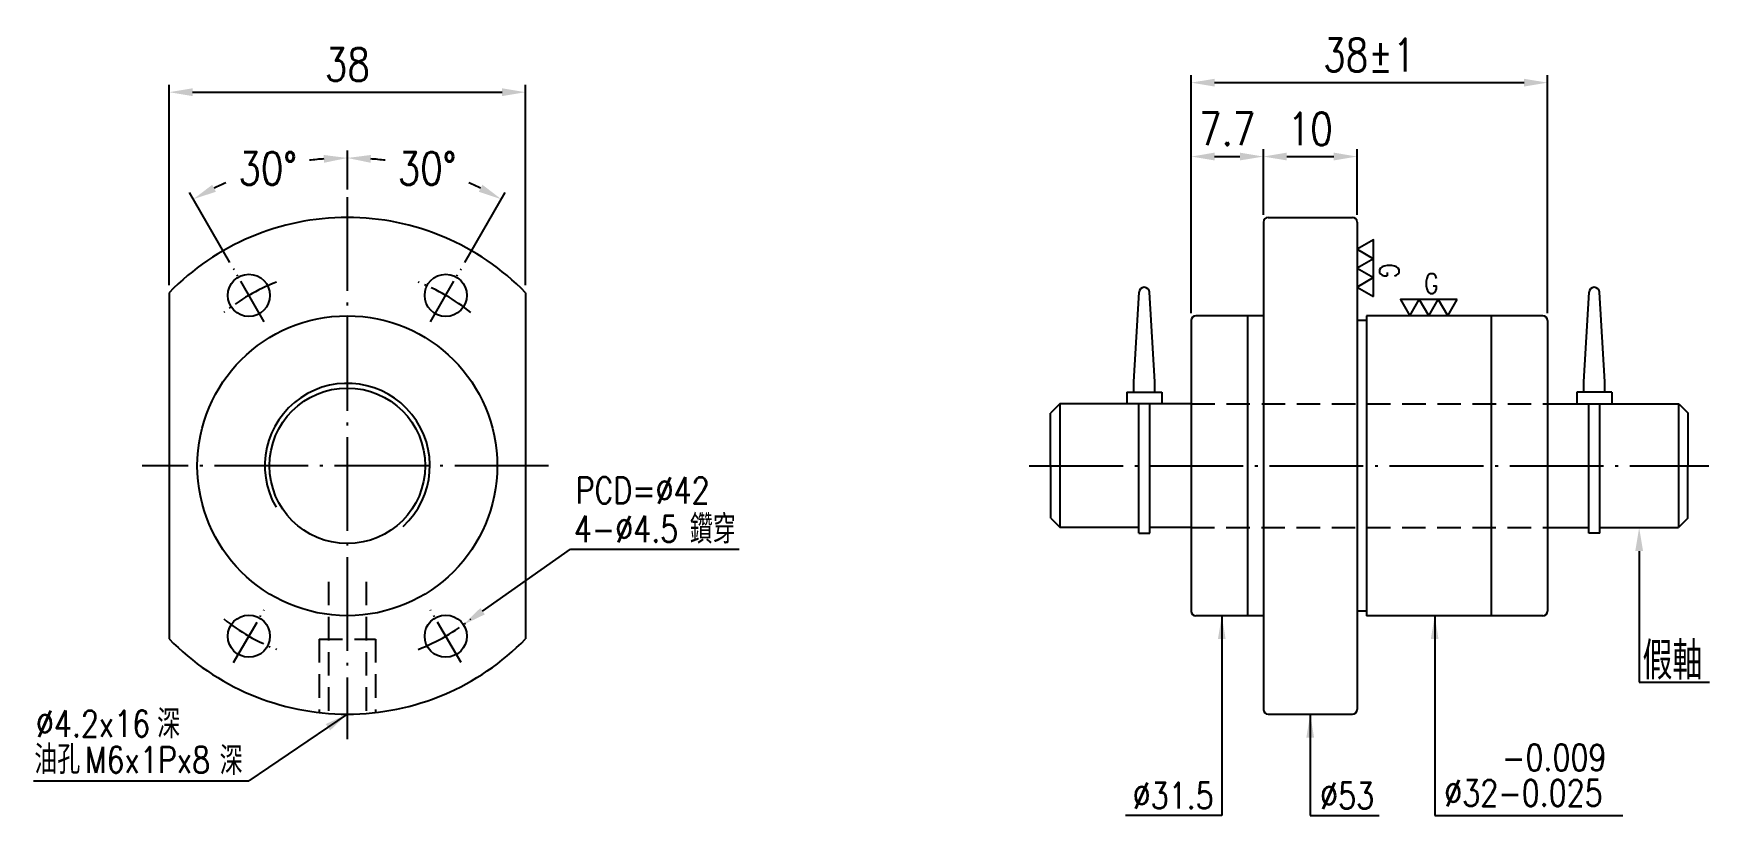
# Model space of a CAD drawing. Header units: millimetres. Extents: x 1560 to 1738, y -73 to 10.
import ezdxf
from ezdxf.enums import TextEntityAlignment as Align

# ---------------------------------------------------------------- set-up
doc = ezdxf.new("R2010")
doc.units = ezdxf.units.MM
doc.header["$LTSCALE"] = 10
doc.linetypes.add('C', pattern=[2.5625, 2, -0.25, 0.0625, -0.25])
doc.linetypes.add('H', pattern=[0.75, 0.5, -0.25])
doc.layers.get('0').update_dxf_attribs({"linetype": 'CONTINUOUS'})
doc.layers.get('DEFPOINTS').update_dxf_attribs({"linetype": 'CONTINUOUS'})
for name, color, linetype in [('03', 3, 'CONTINUOUS'), ('05', 5, 'H'), ('C', 1, 'C')]:
    doc.layers.add(name, color=color, linetype=linetype)
doc.layers.add('AM_0', color=7, linetype='CONTINUOUS', lineweight=25)
doc.layers.add('AM_5', color=3, linetype='CONTINUOUS', lineweight=25)
doc.styles.add('SIMPLEX', font='SIMPLEX.shx', dxfattribs={"width": 0.8, "height": 3.5, "bigfont": 'chineset.shx'})
doc.dimstyles.get("Standard").update_dxf_attribs({"dimscale": 0, "dimtxt": 3, "dimasz": 2.5, "dimexe": 0.8, "dimexo": 0.8, "dimgap": 0.8, "dimtad": 1, "dimdec": 3, "dimrnd": 0.0005, "dimdsep": 46, "dimtxsty": 'SIMPLEX', "dimcen": 0.09, "dimclrd": 6, "dimclre": 6, "dimclrt": 3, "dimadec": 1, "dimazin": 2, "dimtp": -0.1, "dimtm": 0.2, "dimtfac": 1, "dimtdec": 3, "dimtmove": 2, "dimatfit": 3, "dimfxl": 0, "dimtvp": 0.790698, "dimarcsym": 0})
doc.dimstyles.new('STANDARD$0', dxfattribs={"dimscale": 0, "dimtxt": 4, "dimasz": 3, "dimexe": 2, "dimexo": 2, "dimgap": 1.7, "dimtad": 1, "dimdec": 3, "dimrnd": 0.0005, "dimdsep": 46, "dimtxsty": 'SIMPLEX', "dimcen": 0.09, "dimclrd": 6, "dimclre": 6, "dimclrt": 3, "dimadec": 1, "dimazin": 2, "dimtp": -0.1, "dimtm": 0.2, "dimtfac": 1, "dimtdec": 3, "dimtmove": 2, "dimatfit": 3, "dimfxl": 0, "dimtvp": 0.790698, "dimarcsym": 0})
doc.dimstyles.new('STANDARD$2', dxfattribs={"dimscale": 0, "dimtxt": 3, "dimasz": 2.5, "dimexe": 0.8, "dimexo": 0.8, "dimgap": 0.8, "dimtad": 0, "dimtih": 1, "dimtoh": 1, "dimdec": 3, "dimrnd": 0.0005, "dimdsep": 46, "dimtxsty": 'SIMPLEX', "dimcen": 0.09, "dimclrd": 6, "dimclre": 6, "dimclrt": 3, "dimadec": 1, "dimazin": 2, "dimtp": -0.1, "dimtm": 0.2, "dimtfac": 1, "dimtdec": 3, "dimtmove": 0, "dimatfit": 3, "dimfxl": 0, "dimtvp": 0.790698, "dimarcsym": 0})
doc.dimstyles.new('STANDARD$7', dxfattribs={"dimscale": 0, "dimtxt": 3, "dimasz": 2.5, "dimexe": 0.8, "dimexo": 0.8, "dimgap": 0.8, "dimtad": 1, "dimdec": 3, "dimrnd": 0.0005, "dimdsep": 46, "dimtxsty": 'SIMPLEX', "dimcen": 0.09, "dimclrd": 6, "dimclre": 6, "dimclrt": 3, "dimadec": 1, "dimazin": 2, "dimtp": -0.1, "dimtm": 0.2, "dimtfac": 1, "dimtdec": 3, "dimtmove": 2, "dimatfit": 3, "dimfxl": 0, "dimtvp": 0.790698, "dimarcsym": 0})

# ---------------------------------------------------------------- blocks, each defined once
blk = doc.blocks.new('43')
at = {"color": 3}
for points in [[(-2.11, 3.65), (-6.32, 3.65), (-4.21, 0)], [(2.11, 3.65), (-2.11, 3.65), (0, 0)], [(6.32, 3.65), (2.11, 3.65), (4.21, 0)]]:
    blk.add_lwpolyline(points, close=True, dxfattribs=at)
at = {"color": 3, "style": 'SIMPLEX', "width": 0.8}
blk.add_text('G', height=4.39, dxfattribs=at).set_placement((-1.02, 7.17), align=Align.MIDDLE_LEFT)
blk = doc.blocks.new('6')
at = {"lineweight": 0, "xscale": 0.8000000000001819, "yscale": 0.8000000000001819, "zscale": 0.8000000000001819}
blk.add_blockref('43', (0, 0), dxfattribs=at)
blk = doc.blocks.new('*D24')
at = {"layer": 'AM_5', "color": 6, "lineweight": -2}
for p, q in [((1683.04, -19.39), (1683.04, 6)), ((1721.04, -19.39), (1721.04, 6)), ((1685.54, 5.2), (1718.54, 5.2))]:
    blk.add_line(p, q, dxfattribs=at)
at = {"layer": 'AM_5', "color": 6}
for points in [[(1685.54, 5.61), (1685.54, 4.78), (1683.04, 5.2)], [(1718.54, 5.61), (1718.54, 4.78), (1721.04, 5.2)]]:
    blk.add_solid(points, dxfattribs=at)
at = {"layer": 'DEFPOINTS', "color": 0}
for p in [(1721.04, 5.2), (1683.04, -20.19), (1721.04, -20.19)]:
    blk.add_point(p, dxfattribs=at)
at = {"layer": 'AM_5', "color": 3, "insert": (1702.04, 8.15), "char_height": 3.5, "attachment_point": 5, "style": 'SIMPLEX'}
blk.add_mtext('38%%p1', dxfattribs=at)
blk = doc.blocks.new('*D25')
at = {"layer": 'AM_5', "color": 6, "lineweight": -2}
for p, q in [((1683.04, -19.39), (1683.04, -1.89)), ((1685.54, -2.69), (1688.24, -2.69)), ((1690.74, -8.89), (1690.74, -1.89))]:
    blk.add_line(p, q, dxfattribs=at)
at = {"layer": 'AM_5', "color": 6}
for points in [[(1685.54, -2.27), (1685.54, -3.1), (1683.04, -2.69)], [(1688.24, -2.27), (1688.24, -3.1), (1690.74, -2.69)]]:
    blk.add_solid(points, dxfattribs=at)
at = {"layer": 'DEFPOINTS', "color": 0}
for p in [(1690.74, -2.69), (1690.74, -9.69), (1683.04, -20.19)]:
    blk.add_point(p, dxfattribs=at)
at = {"layer": 'AM_5', "color": 3, "insert": (1686.89, 0.26), "char_height": 3.5, "attachment_point": 5, "style": 'SIMPLEX'}
blk.add_mtext('7.7', dxfattribs=at)
blk = doc.blocks.new('*D26')
at = {"layer": 'AM_5', "color": 6, "lineweight": -2}
for p, q in [((1690.74, -8.89), (1690.74, -1.89)), ((1693.24, -2.69), (1698.24, -2.69)), ((1700.74, -8.89), (1700.74, -1.89))]:
    blk.add_line(p, q, dxfattribs=at)
at = {"layer": 'AM_5', "color": 6}
for points in [[(1693.24, -2.27), (1693.24, -3.1), (1690.74, -2.69)], [(1698.24, -2.27), (1698.24, -3.1), (1700.74, -2.69)]]:
    blk.add_solid(points, dxfattribs=at)
at = {"layer": 'DEFPOINTS', "color": 0}
for p in [(1700.74, -2.69), (1690.74, -9.69), (1700.74, -9.69)]:
    blk.add_point(p, dxfattribs=at)
at = {"layer": 'AM_5', "color": 3, "insert": (1695.74, 0.26), "char_height": 3.5, "attachment_point": 5, "style": 'SIMPLEX'}
blk.add_mtext('10', dxfattribs=at)
blk = doc.blocks.new('*D37')
at = {"color": 6, "lineweight": -2}
for p, q in [((1593.03, -6.21), (1593.03, -2.04)), ((1580.5, -13.99), (1576.2, -6.54))]:
    blk.add_line(p, q, dxfattribs=at)
for start, end in [(94.3614, 97.0565), (113.2528, 115.6386)]:
    blk.add_arc((1593.03, -35.69), 32.85, start, end, dxfattribs=at)
at = {"color": 6}
for points in [[(1590.51, -2.52), (1590.55, -3.35), (1593.03, -2.84)], [(1579.01, -6.44), (1578.62, -5.7), (1576.6, -7.24)]]:
    blk.add_solid(points, dxfattribs=at)
at = {"layer": 'DEFPOINTS', "color": 0}
for p in [(1587.32, -3.34), (1593.03, -7.01), (1580.9, -14.69), (1584.15, -20.31), (1593.03, -64.87)]:
    blk.add_point(p, dxfattribs=at)
at = {"color": 3, "insert": (1584.53, -3.96), "char_height": 3.5, "attachment_point": 5, "style": 'SIMPLEX'}
blk.add_mtext('30°', dxfattribs=at)
blk = doc.blocks.new('*D38')
at = {"color": 6, "lineweight": -2}
for p, q in [((1593.03, -6.21), (1593.03, -2.04)), ((1605.55, -13.99), (1609.85, -6.54))]:
    blk.add_line(p, q, dxfattribs=at)
for start, end in [(82.9435, 85.6386), (64.3614, 66.7472)]:
    blk.add_arc((1593.03, -35.69), 32.85, start, end, dxfattribs=at)
at = {"color": 6}
for points in [[(1595.51, -3.35), (1595.54, -2.52), (1593.03, -2.84)], [(1607.44, -5.7), (1607.05, -6.44), (1609.45, -7.24)]]:
    blk.add_solid(points, dxfattribs=at)
at = {"layer": 'DEFPOINTS', "color": 0}
for p in [(1604.26, -4.82), (1593.03, -7.01), (1605.15, -14.69), (1601.9, -20.31), (1593.03, -64.87)]:
    blk.add_point(p, dxfattribs=at)
at = {"color": 3, "insert": (1601.53, -3.96), "char_height": 3.5, "attachment_point": 5, "style": 'SIMPLEX'}
blk.add_mtext('30°', dxfattribs=at)
blk = doc.blocks.new('*D39')
at = {"layer": 'AM_5', "color": 6, "lineweight": -2}
for p, q in [((1574.03, -16.41), (1574.03, 4.98)), ((1576.53, 4.18), (1609.53, 4.18)), ((1612.03, -16.41), (1612.03, 4.98))]:
    blk.add_line(p, q, dxfattribs=at)
at = {"layer": 'AM_5', "color": 6}
for points in [[(1576.53, 4.6), (1576.53, 3.76), (1574.03, 4.18)], [(1609.53, 4.6), (1609.53, 3.76), (1612.03, 4.18)]]:
    blk.add_solid(points, dxfattribs=at)
at = {"layer": 'DEFPOINTS', "color": 0}
for p in [(1612.03, 4.18), (1574.03, -17.21), (1612.03, -17.21)]:
    blk.add_point(p, dxfattribs=at)
at = {"layer": 'AM_5', "color": 3, "insert": (1593.03, 7.13), "char_height": 3.5, "attachment_point": 5, "style": 'SIMPLEX'}
blk.add_mtext('38', dxfattribs=at)

msp = doc.modelspace()

# ---------------------------------------------------------------- linework, layer by layer
for p, q in [((1574.028, -17.214), (1574.028, -54.1599)), ((1612.028, -17.214), (1612.028, -54.1599)), ((1676.9136, -26.7184), (1677.4752, -17.1751)), ((1679.1575, -26.7184), (1678.5959, -17.1751)), ((1724.9136, -26.719), (1725.4752, -17.1757)), ((1727.1575, -26.719), (1726.5959, -17.1757)), ((1676.9136, -27.8403), (1676.9136, -26.7184)), ((1679.1575, -27.8403), (1679.1575, -26.7184)), ((1724.9136, -27.8409), (1724.9136, -26.719)), ((1727.1575, -27.8409), (1727.1575, -26.719)), ((1676.1657, -27.8403), (1676.1657, -29.0869)), ((1676.1657, -27.8403), (1679.9054, -27.8403)), ((1676.6332, -27.8403), (1679.4379, -27.8403)), ((1679.9054, -27.8403), (1679.9054, -29.0869)), ((1727.9054, -27.8409), (1724.1657, -27.8409)), ((1724.1657, -27.8409), (1724.1657, -29.0875)), ((1727.4379, -27.8409), (1724.6332, -27.8409)), ((1727.9054, -27.8409), (1727.9054, -29.0875)), ((1669.0324, -29.0869), (1668.0345, -30.0869)), ((1668.0578, -41.2869), (1668.0345, -30.0869)), ((1677.4385, -42.8839), (1677.4385, -29.0869)), ((1678.6326, -42.8839), (1678.6326, -29.0869)), ((1725.4385, -42.8845), (1725.4385, -29.0875)), ((1726.6326, -42.8845), (1726.6326, -29.0875)), ((1735.0387, -29.0875), (1736.0366, -30.0875)), ((1736.0133, -41.2875), (1736.0366, -30.0875)), ((1668.0578, -41.2869), (1669.0599, -42.2869)), ((1677.4385, -42.8839), (1678.6326, -42.8839)), ((1726.6326, -42.8845), (1725.4385, -42.8845)), ((1736.0133, -41.2875), (1735.0112, -42.2875))]:
    msp.add_line(p, q)
at = {"color": 6}
for p, q in [((1607.4567, -51.205), (1616.8229, -44.6005)), ((1616.8229, -44.6005), (1634.8188, -44.6005)), ((1730.8219, -44.7875), (1730.8219, -58.7885)), ((1730.8219, -58.7885), (1738.3234, -58.7885)), ((1559.555, -69.3239), (1565.8406, -69.3239)), ((1565.8406, -69.3239), (1582.5258, -69.3239)), ((1686.3043, -73.0063), (1676.0147, -73.0063)), ((1695.7356, -73.0063), (1703.1077, -73.0063)), ((1709.0119, -73.0063), (1729.0873, -73.0063))]:
    msp.add_line(p, q, dxfattribs=at)
for centre, radius in [((1582.528, -17.5004), 2.25), ((1603.528, -17.5004), 2.25), ((1593.028, -35.6869), 16), ((1593.028, -35.6869), 8.3), ((1582.528, -53.8734), 2.25), ((1603.528, -53.8734), 2.25)]:
    msp.add_circle(centre, radius)
for centre, radius, start, end in [((1593.028, -35.6869), 26.5, 44.194204, 135.805796), ((1678.0356, -17.2021), 0.561, 2.753997, 177.246003), ((1726.0356, -17.2026), 0.561, 2.753997, 177.246003), ((1593.028, -35.6869), 26.5, 224.194204, 315.805796)]:
    msp.add_arc(centre, radius, start, end)
for points in [[(1730.4052, -44.7875), (1731.2386, -44.7875), (1730.8219, -42.2875)], [(1607.6968, -51.5455), (1607.2166, -50.8645), (1605.4135, -52.6457)]]:
    msp.add_solid(points, dxfattribs=at)
at = {"layer": '03'}
msp.add_arc((1593.028, -35.6869), 8.8, 312.751194, 210.180294, dxfattribs=at)
at = {"layer": '05', "ltscale": 0.5}
for p, q in [((1683.0568, -29.0869), (1721.0143, -29.0869)), ((1683.0356, -42.2869), (1721.0143, -42.2869)), ((1591.028, -48.0719), (1591.028, -62.1113)), ((1595.028, -48.0719), (1595.028, -62.1113)), ((1590.028, -54.1869), (1590.028, -62.0166)), ((1590.028, -54.1869), (1596.028, -54.1869)), ((1596.028, -54.1869), (1596.028, -62.0166))]:
    msp.add_line(p, q, dxfattribs=at)
at = {"layer": 'AM_0'}
for p, q in [((1690.7356, -9.6864), (1690.7356, -61.6864)), ((1691.2356, -9.1864), (1700.2356, -9.1864)), ((1700.7356, -9.6864), (1700.7356, -61.6864)), ((1683.0356, -20.1864), (1683.0356, -51.1875)), ((1690.7356, -19.6864), (1683.5356, -19.6864)), ((1689.0356, -19.6864), (1689.0356, -51.6864)), ((1701.7356, -20.1864), (1700.7356, -20.1864)), ((1701.7356, -19.6864), (1701.7356, -51.6864)), ((1720.5356, -19.6864), (1701.7356, -19.6864)), ((1715.0356, -19.6864), (1715.0356, -51.6864)), ((1721.0356, -20.1864), (1721.0356, -51.1864)), ((1683.0356, -29.0869), (1669.0324, -29.0869)), ((1669.039, -29.1081), (1669.039, -42.2657)), ((1721.0356, -29.0875), (1735.0387, -29.0875)), ((1735.0321, -29.1087), (1735.0321, -42.2663)), ((1677.4385, -42.2869), (1669.0599, -42.2869)), ((1683.0356, -42.2869), (1678.6326, -42.2869)), ((1721.0356, -42.2875), (1725.4385, -42.2875)), ((1726.6326, -42.2875), (1735.0112, -42.2875)), ((1690.7356, -51.6864), (1683.5356, -51.6864)), ((1701.7356, -51.1864), (1700.7356, -51.1864)), ((1720.5356, -51.6864), (1701.7356, -51.6864)), ((1691.2356, -62.1864), (1700.2356, -62.1864))]:
    msp.add_line(p, q, dxfattribs=at)
for centre, start, end in [((1691.2356, -9.6864), 90, 180), ((1700.2356, -9.6864), 0, 90), ((1683.5356, -20.1864), 90, 180), ((1720.5356, -20.1864), 0, 90), ((1720.5356, -20.1864), 0, 90), ((1683.5356, -51.1875), 180, 270), ((1720.5356, -51.1864), 270, 0), ((1691.2356, -61.6864), 180, 270), ((1700.2356, -61.6864), 270, 0)]:
    msp.add_arc(centre, 0.5, start, end, dxfattribs=at)
at = {"layer": 'C', "color": 1, "ltscale": 0.5}
for p, q in [((1593.028, -7.0142), (1593.028, -64.8747)), ((1614.4816, -35.6869), (1571.1555, -35.6869)), ((1665.7708, -35.6869), (1738.2483, -35.6869))]:
    msp.add_line(p, q, dxfattribs=at)
at = {"layer": 'C', "color": 1, "ltscale": 0.25}
for p, q in [((1584.153, -20.315), (1580.903, -14.6858)), ((1601.903, -20.315), (1605.153, -14.6858)), ((1580.903, -56.688), (1584.153, -51.0589)), ((1605.153, -56.688), (1601.903, -51.0589))]:
    msp.add_line(p, q, dxfattribs=at)
for start, end in [(111.123923, 128.876077), (51.123923, 68.876077), (231.123923, 248.876077), (291.123923, 308.876077)]:
    msp.add_arc((1593.028, -35.6869), 21, start, end, dxfattribs=at)

# ---------------------------------------------------------------- block references
at = {"lineweight": 0, "xscale": 0.599999999999909, "yscale": 0.599999999999909, "zscale": 0.599999999999909, "rotation": 270}
msp.add_blockref('6', (1700.7356, -14.5992), dxfattribs=at)
at = {"lineweight": 0, "xscale": 0.599999999999909, "yscale": 0.599999999999909, "zscale": 0.599999999999909}
msp.add_blockref('6', (1708.3856, -19.6864), dxfattribs=at)

# ---------------------------------------------------------------- texts
at = {"color": 3, "attachment_point": 7, "style": 'SIMPLEX'}
for s, insert, char_height in [('PCD=%%C42', (1617.3685, -39.7037), 2.8), ('4-%%c4.5', (1617.1904, -43.8308), 2.8), ('鑽穿', (1629.5563, -43.9986), 3.06), ('%%c4.2x16', (1559.8076, -64.6114), 2.8), ('深', (1572.7419, -64.7609), 3.06), ('油孔', (1559.6415, -68.5716), 3.06), ('M6x1Px8', (1565.0431, -68.462), 2.8), ('深', (1579.4119, -68.6924), 3.06), ('-0.009', (1716.1945, -68.2193), 2.8), ('%%C31.5', (1676.7995, -72.2746), 2.8), ('%%C53', (1696.7878, -72.2923), 2.8), ('%%C32-0.025', (1710.0357, -72.0004), 2.8)]:
    msp.add_mtext(s, dxfattribs=dict(at, insert=insert, char_height=char_height))
at = {"layer": '03', "color": 3, "style": 'SIMPLEX', "width": 0.8}
msp.add_text('假軸', height=4, dxfattribs=at).set_placement((1734.3735, -56.2901), align=Align.MIDDLE)

# ---------------------------------------------------------------- dimensions: what is measured, and where the dimension line sits
for base, line1, picture, middle in [((1587.3236, -3.3356), ((1584.153, -20.315), (1580.903, -14.6858)), '*D37', (1584.5257, -3.9559)), ((1604.2635, -4.8177), ((1601.903, -20.315), (1605.153, -14.6858)), '*D38', (1601.5303, -3.9559))]:
    dim = msp.add_angular_dim_2l(base=base, line1=line1, line2=((1593.028, -7.0142), (1593.028, -64.8747)), dimstyle='STANDARD$2', override={"dimscale": 1, "dimrnd": 0, "dimcen": 0, "dimadec": 3})
    dim.commit()
    dim.dimension.update_dxf_attribs({"geometry": picture, "text_midpoint": middle})
at = {"layer": 'AM_5'}
for base, p1, p2, dimstyle, override, picture, middle in [((1612.028, 4.1785), (1574.028, -17.214), (1612.028, -17.214), 'STANDARD$0', {"dimscale": 1, "dimtxt": 3.5, "dimasz": 2.5, "dimexe": 0.8, "dimexo": 0.8, "dimgap": 1.2, "dimrnd": 0, "dimcen": 0, "dimadec": 3, "dimtmove": 0}, '*D39', (1593.028, 7.1285)), ((1700.7356, -2.6864), (1690.7356, -9.6864), (1700.7356, -9.6864), 'Standard', {"dimscale": 1, "dimtxt": 5, "dimgap": 1.2, "dimrnd": 0, "dimcen": 0, "dimadec": 3, "dimtmove": 0}, '*D26', (1695.7356, 0.2636))]:
    dim = msp.add_linear_dim(base=base, p1=p1, p2=p2, dimstyle=dimstyle, override=override, dxfattribs=at)
    dim.commit()
    dim.dimension.update_dxf_attribs({"geometry": picture, "text_midpoint": middle})
dim = msp.add_linear_dim(base=(1721.0356, 5.196), p1=(1683.0356, -20.1864), p2=(1721.0356, -20.1864), text='<>%%p1', dimstyle='Standard', override={"dimscale": 1, "dimtxt": 3.5, "dimgap": 1.2, "dimrnd": 0, "dimcen": 0, "dimadec": 3, "dimtmove": 0}, dxfattribs=at)
dim.commit()
dim.dimension.update_dxf_attribs({"geometry": '*D24', "text_midpoint": (1702.0356, 8.146)})
dim = msp.add_linear_dim(base=(1690.7356, -2.6864), p1=(1683.0356, -20.1864), p2=(1690.7356, -9.6864), dimstyle='Standard', override={"dimscale": 1, "dimtxt": 5, "dimgap": 1.2, "dimrnd": 0, "dimcen": 0, "dimadec": 3, "dimtmove": 0}, dxfattribs=at)
dim.commit()
dim.dimension.update_dxf_attribs({"geometry": '*D25', "text_midpoint": (1686.8856, -2.6864), "dimtype": 160})

# ---------------------------------------------------------------- leaders
for points in [[(1686.3043, -51.6864), (1686.3043, -73.0063)], [(1709.0119, -51.6864), (1709.0119, -73.0063)], [(1593.028, -62.1869), (1582.5258, -69.3239)], [(1695.7356, -62.1864), (1695.7356, -73.0063)]]:
    msp.add_leader(points, dimstyle='STANDARD$7', override={"dimscale": 1, "dimgap": 0.8, "dimtad": 0, "dimrnd": 0, "dimcen": 0, "dimadec": 3, "dimtmove": 0})

doc.saveas('drawing.dxf')
